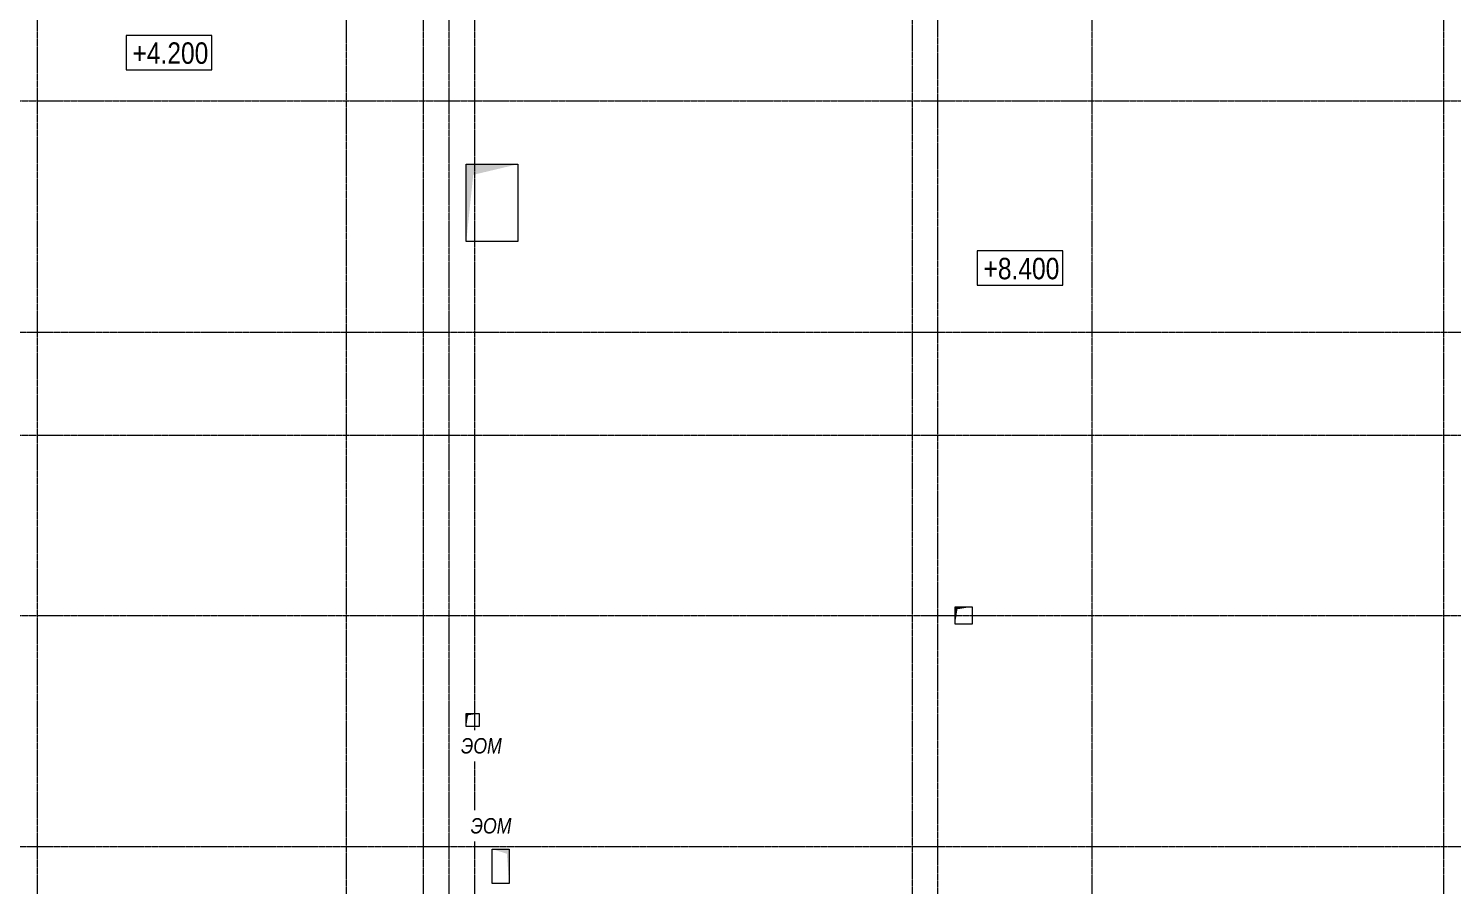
# Model space of a CAD drawing. Header units: millimetres. Extents: x -231292 to 573618, y -153144 to 564035.
# Drawn here: x -214080 to -197475, y 224945 to 234938 of the extents above; entities that cross this region are included whole.
import ezdxf
from ezdxf.enums import TextEntityAlignment as Align

# ---------------------------------------------------------------- set-up
doc = ezdxf.new("R2010")
doc.units = ezdxf.units.MM
doc.linetypes.add('CENTER2', pattern=[28.575, 19.05, -3.175, 3.175, -3.175])
doc.layers.get('0').update_dxf_attribs({"color": 250})
doc.layers.add('АР_Делит', color=250, linetype='Continuous', lineweight=0, plot=False)
for name, color, linetype, lineweight in [('АР_Отметка', 7, 'Continuous', 13), ('ВК_Шахты', 5, 'Continuous', 9), ('ОВ_Шахты', 250, 'Continuous', 5), ('ОВ_Шахты_блок 4.1', 250, 'Continuous', 5), ('РД_Оси_100', 250, 'Continuous', 0), ('ЭОМ_отверстия', 250, 'Continuous', 5)]:
    doc.layers.add(name, color=color, linetype=linetype, lineweight=lineweight)
doc.styles.add('Arial_Narrow_08', font='ARIALN.TTF', dxfattribs={"width": 0.8})
doc.styles.add('ISOCPEUR_I_4', font='isocpeui.ttf', dxfattribs={"width": 0.9, "height": 350})
doc.styles.add('style1', font='ARIALN.TTF')

# ---------------------------------------------------------------- blocks, each defined once
blk = doc.blocks.new('otv')
at = {"linetype": 'Continuous'}
blk.add_lwpolyline([(0, -1), (0, 0), (1, 0), (1, -1)], close=True, dxfattribs=at)
blk.add_solid([(0, -1), (0, 0), (0.135, -0.137), (1, 0)], dxfattribs=at)
blk = doc.blocks.new('СОШ_2200_АР_ОСИ_М100_28.05.24')
at = {"layer": 'РД_Оси_100', "linetype": 'CENTER2'}
for p, q in [((20100, -6155), (20100, 139938.679)), ((24200, -6155), (24200, 139938.679)), ((-5954.958, 78900), (119910, 78900)), ((119910, 76200), (-5954.958, 76200)), ((-5954.958, 75000), (119910, 75000)), ((-5954.958, 72900), (95715.503, 72900))]:
    blk.add_line(p, q, dxfattribs=at)
for points in [[(7800, -6155), (7800, 139938.679)], [(11400, 139938.679), (11400, -6155)], [(12000.12, -6155), (12300, -5755), (12300, 139538.679), (12000, 139938.679)], [(12600, -6155), (12600, 139938.679)], [(13200, -6155), (12900, -5755), (12900, 139538.679), (13220.167, 139939.357)], [(17850, 139938.679), (18000, 139538.679), (18000, -6194.092)], [(18300, -6196.31), (18300, 139538.679), (18450, 139938.679)], [(119910, 70200), (-5954.958, 70200)]]:
    blk.add_lwpolyline(points, dxfattribs=at)
blk = doc.blocks.new('Отметка_план')
at = {"color": 7}
blk.add_lwpolyline([(0, 0), (10, 0), (10, 4), (0, 4)], close=True, dxfattribs=at)
at = {"style": 'Arial_Narrow_08', "width": 0.8}
blk.add_attdef('OTMG', text='', height=2.5, dxfattribs=at).set_placement((9.06, 0.7), align=Align.RIGHT)

msp = doc.modelspace()

# ---------------------------------------------------------------- block references
at = {"layer": 'АР_Делит', "color": 1, "xscale": 150, "yscale": 150}
msp.add_blockref('otv', (-208974.956, 225770.167), dxfattribs=at)
at = {"layer": 'АР_Отметка'}
ref = msp.add_blockref('Отметка_план', (-212940.367, 234456.395), dxfattribs=dict(at, xscale=100, yscale=100, zscale=100))
ref.add_attrib('OTMG', '+4.200', dxfattribs={"layer": '0', "color": 0, "height": 250, "style": 'style1'}).set_placement((-211982.949, 234776.211), align=Align.TOP_RIGHT)
ref = msp.add_blockref('Отметка_план', (-203017.082, 231944.069), dxfattribs=dict(at, xscale=100, yscale=100, zscale=100))
ref.add_attrib('OTMG', '+8.400', dxfattribs={"layer": '0', "color": 0, "height": 250, "style": 'style1'}).set_placement((-202059.664, 232263.886), align=Align.TOP_RIGHT)
at = {"layer": 'ВК_Шахты', "color": 1}
for p, xscale, yscale in [((-203274.972, 228194.287), 200, 200), ((-208974.956, 226950.175), 150, 150)]:
    msp.add_blockref('otv', p, dxfattribs=dict(at, xscale=xscale, yscale=yscale))
at = {"layer": 'ОВ_Шахты', "color": 1, "xscale": 600, "yscale": 900}
msp.add_blockref('otv', (-208974.956, 233355.167), dxfattribs=at)
at = {"layer": 'ОВ_Шахты_блок 4.1', "color": 1, "xscale": 600, "yscale": 900}
msp.add_blockref('otv', (-208974.956, 233355.167), dxfattribs=at)
at = {"layer": 'РД_Оси_100'}
msp.add_blockref('СОШ_2200_АР_ОСИ_М100_28.05.24', (-221774.956, 155195.168), dxfattribs=at)
at = {"layer": 'ЭОМ_отверстия', "xscale": 400, "yscale": 200, "rotation": 270}
msp.add_blockref('otv', (-208474.956, 225370.175), dxfattribs=at)

# ---------------------------------------------------------------- next in the draw order: texts
at = {"layer": 'ЭОМ_отверстия', "color": 1, "char_height": 180, "attachment_point": 1, "style": 'ISOCPEUR_I_4', "bg_fill": 2}
for insert in [(-209036.138, 226664.349, -200), (-208923.452, 225731.578)]:
    msp.add_mtext('{\\fArial Narrow|b0|i1|c204|p34;\\W1;\\C256;ЭОМ}', dxfattribs=dict(at, insert=insert))

doc.saveas('drawing.dxf')
